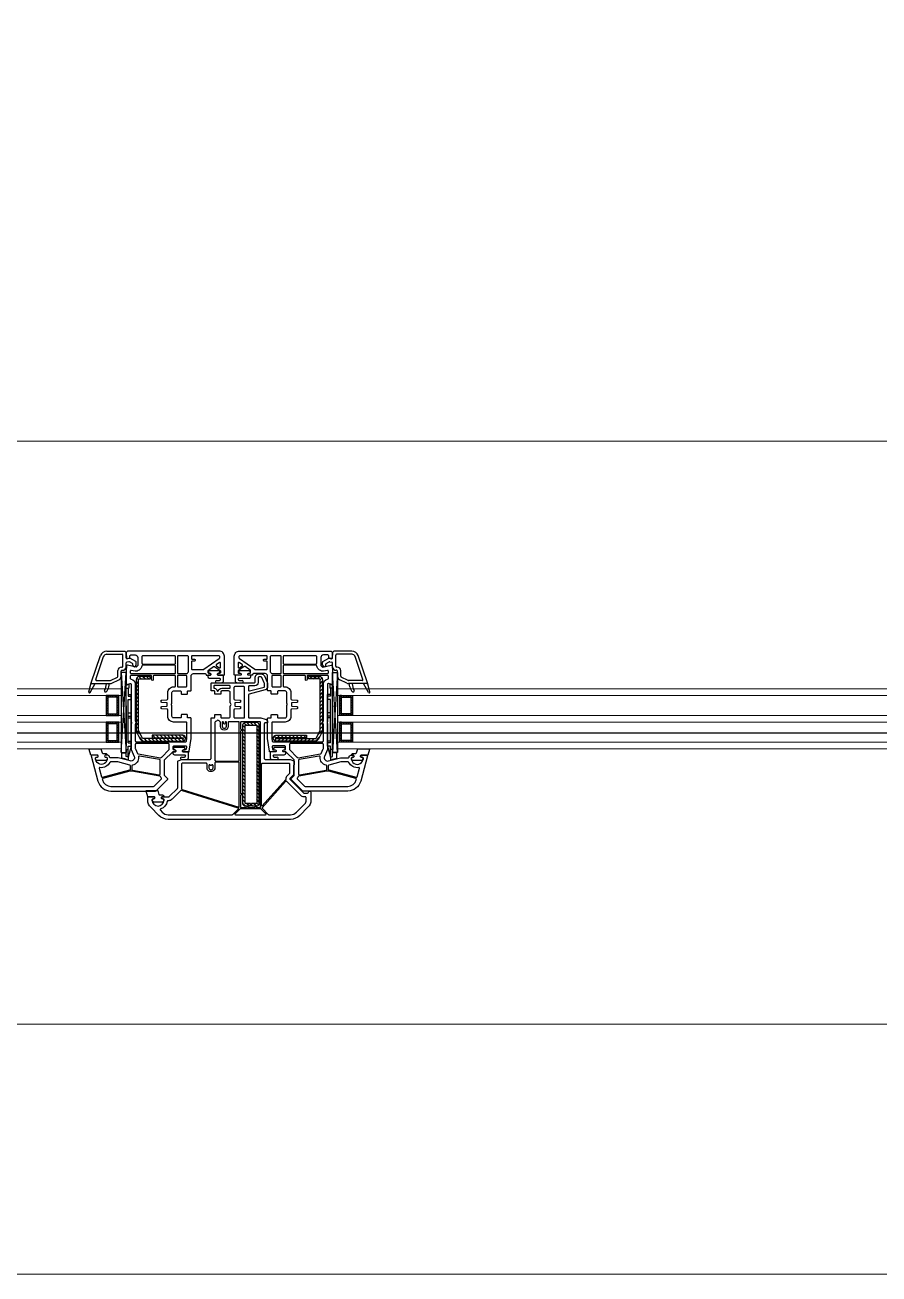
# Model space of a CAD drawing. Header units: inches. Extents: x -21163 to 11874, y -14995 to 6550.
# Drawn here: x 4644 to 5157, y -5339 to -4589 of the extents above; entities that cross this region are included whole.
import ezdxf

# ---------------------------------------------------------------- set-up
doc = ezdxf.new("R2010")
doc.units = ezdxf.units.IN
doc.header["$MEASUREMENT"] = 0
doc.linetypes.add('CONTI', pattern=[0])
doc.linetypes.add('GOST2.303 5', pattern=[24, 20, -1.5, 1, -1.5])
doc.layers.get('0').update_dxf_attribs({"color": 8})
for name, color, linetype in [('axis_dim', 8, 'CONTI'), ('GASKET', 8, 'Continuous'), ('PVC', 8, 'Continuous'), ('STEEL', 8, 'Continuous')]:
    doc.layers.add(name, color=color, linetype=linetype)
doc.layers.add('doors_windows', color=8, linetype='Continuous', lineweight=5)
doc.layers.add('stair1', color=8, linetype='Continuous', lineweight=15)

# ---------------------------------------------------------------- blocks, each defined once
blk = doc.blocks.new('*U21')
at = {"color": 1, "linetype": 'Continuous'}
for p, q in [((846, -44.14), (843.44, -44.82)), ((843.44, -44.82), (843.44, -47.87)), ((847.2, -43.52), (846, -43.85)), ((846, -43.85), (846, -44.14)), ((847.2, -45.39), (847.2, -43.52)), ((968.8, -45.39), (968.8, -43.52)), ((968.8, -43.52), (970, -43.85)), ((970, -43.85), (970, -44.14)), ((970, -44.14), (972.56, -44.82)), ((972.56, -44.82), (972.56, -47.87)), ((843.44, -47.87), (846, -47.87)), ((847.2, -45.37), (846, -45.65)), ((846, -45.65), (846, -88.61)), ((846, -49.97), (847.2, -49.97)), ((846, -76.2), (846, -52)), ((849, -51.97), (847.2, -45.37)), ((847.2, -45.37), (847.2, -51.97)), ((847.2, -45.65), (847.2, -51.97)), ((847.2, -51.97), (849, -51.97)), ((849, -51.97), (849, -82.97)), ((967, -51.97), (968.8, -45.37)), ((968.8, -51.97), (967, -51.97)), ((967, -51.97), (967, -82.97)), ((968.8, -45.37), (970, -45.65)), ((968.8, -45.37), (968.8, -51.97)), ((968.8, -45.65), (968.8, -51.97)), ((970, -49.97), (968.8, -49.97)), ((970, -45.65), (970, -88.61)), ((972.56, -47.87), (970, -47.87)), ((970, -76.2), (970, -52)), ((847.2, -53.97), (847.2, -79.97)), ((847.2, -53.97), (849, -53.97)), ((847.2, -53.97), (847.2, -54.57)), ((847.2, -54.97), (849, -54.97)), ((968.8, -53.97), (967, -53.97)), ((968.8, -54.97), (967, -54.97)), ((968.8, -53.97), (968.8, -54.57)), ((968.8, -53.97), (968.8, -79.97)), ((847.2, -68.97), (849, -68.97)), ((847.2, -69.97), (849, -69.97)), ((847.2, -71.97), (849, -71.97)), ((968.8, -68.97), (967, -68.97)), ((968.8, -69.97), (967, -69.97)), ((968.8, -71.97), (967, -71.97)), ((847.2, -79.97), (849, -79.97)), ((847.2, -86.67), (847.2, -81.97)), ((847.2, -81.97), (849, -81.97)), ((968.8, -79.97), (967, -79.97)), ((968.8, -81.97), (967, -81.97)), ((968.8, -86.67), (968.8, -81.97)), ((846, -86.67), (847.7, -86.67)), ((846, -88.61), (847.7, -89.07)), ((847.2, -82.97), (849, -82.97)), ((847.7, -89.07), (847.7, -86.67)), ((968.8, -82.97), (967, -82.97)), ((970, -86.67), (968.3, -86.67)), ((968.3, -89.07), (968.3, -86.67)), ((970, -88.61), (968.3, -89.07))]:
    blk.add_line(p, q, dxfattribs=at)
at = {"color": 1, "linetype": 'Continuous', "lineweight": -3}
for p, q in [((843.02, -48.17), (846.01, -96.18)), ((843.02, -96.18), (846.01, -48.17)), ((972.98, -48.17), (969.99, -96.18)), ((972.98, -96.18), (969.99, -48.17))]:
    blk.add_line(p, q, dxfattribs=at)
at = {"color": 5}
for p, q in [((835.04, -55.28), (834.04, -55.28)), ((835.04, -56.28), (834.04, -56.28)), ((835.04, -57.28), (834.04, -57.28)), ((835.04, -58.28), (834.04, -58.28)), ((835.04, -59.28), (834.04, -59.28)), ((835.04, -55.28), (835.04, -54.28)), ((835.54, -55.28), (835.54, -54.28)), ((836.54, -55.28), (836.54, -54.28)), ((837.54, -55.28), (837.54, -54.28)), ((838.54, -55.28), (838.54, -54.28)), ((839.54, -55.28), (839.54, -54.28)), ((840.54, -55.28), (840.54, -54.28)), ((840.54, -55.28), (841.54, -55.28)), ((840.54, -56.28), (841.54, -56.28)), ((840.54, -57.28), (841.54, -57.28)), ((840.54, -58.28), (841.54, -58.28)), ((840.54, -59.28), (841.54, -59.28)), ((975.48, -55.28), (974.48, -55.28)), ((975.48, -56.28), (974.48, -56.28)), ((975.48, -57.28), (974.48, -57.28)), ((975.48, -58.28), (974.48, -58.28)), ((975.48, -59.28), (974.48, -59.28)), ((975.48, -55.28), (975.48, -54.28)), ((976.48, -55.28), (976.48, -54.28)), ((977.48, -55.28), (977.48, -54.28)), ((978.48, -55.28), (978.48, -54.28)), ((979.48, -55.28), (979.48, -54.28)), ((980.48, -55.28), (980.48, -54.28)), ((980.98, -55.28), (980.98, -54.28)), ((980.98, -55.28), (981.98, -55.28)), ((980.98, -56.28), (981.98, -56.28)), ((980.98, -57.28), (981.98, -57.28)), ((980.98, -58.28), (981.98, -58.28)), ((980.98, -59.28), (981.98, -59.28)), ((835.04, -60.28), (834.04, -60.28)), ((835.04, -61.28), (834.04, -61.28)), ((835.04, -62.28), (834.04, -62.28)), ((835.04, -63.28), (834.04, -63.28)), ((835.04, -64.28), (834.04, -64.28)), ((835.04, -65.28), (834.04, -65.28)), ((835.04, -65.28), (834.04, -65.28)), ((835.04, -66.28), (834.04, -66.28)), ((835.04, -65.28), (835.04, -66.28)), ((835.54, -66.28), (835.54, -65.28)), ((836.54, -66.28), (836.54, -65.28)), ((837.54, -66.28), (837.54, -65.28)), ((838.54, -66.28), (838.54, -65.28)), ((839.54, -66.28), (839.54, -65.28)), ((840.54, -60.28), (841.54, -60.28)), ((840.54, -61.28), (841.54, -61.28)), ((840.54, -62.28), (841.54, -62.28)), ((840.54, -63.28), (841.54, -63.28)), ((840.54, -64.28), (841.54, -64.28)), ((840.54, -65.28), (841.54, -65.28)), ((840.54, -65.28), (841.54, -65.28)), ((840.54, -65.28), (840.54, -66.28)), ((840.54, -66.28), (841.54, -66.28)), ((975.48, -60.28), (974.48, -60.28)), ((975.48, -61.28), (974.48, -61.28)), ((975.48, -62.28), (974.48, -62.28)), ((975.48, -63.28), (974.48, -63.28)), ((975.48, -64.28), (974.48, -64.28)), ((975.48, -65.28), (974.48, -65.28)), ((975.48, -65.28), (974.48, -65.28)), ((975.48, -66.28), (974.48, -66.28)), ((975.48, -65.28), (975.48, -66.28)), ((976.48, -66.28), (976.48, -65.28)), ((977.48, -66.28), (977.48, -65.28)), ((978.48, -66.28), (978.48, -65.28)), ((979.48, -66.28), (979.48, -65.28)), ((980.48, -66.28), (980.48, -65.28)), ((980.98, -60.28), (981.98, -60.28)), ((980.98, -61.28), (981.98, -61.28)), ((980.98, -62.28), (981.98, -62.28)), ((980.98, -63.28), (981.98, -63.28)), ((980.98, -64.28), (981.98, -64.28)), ((980.98, -65.28), (981.98, -65.28)), ((980.98, -65.28), (981.98, -65.28)), ((980.98, -65.28), (980.98, -66.28)), ((980.98, -66.28), (981.98, -66.28)), ((835.04, -71.28), (834.04, -71.28)), ((835.04, -72.28), (834.04, -72.28)), ((835.04, -73.28), (834.04, -73.28)), ((835.04, -74.28), (834.04, -74.28)), ((835.04, -71.28), (835.04, -70.28)), ((835.54, -71.28), (835.54, -70.28)), ((836.54, -71.28), (836.54, -70.28)), ((837.54, -71.28), (837.54, -70.28)), ((838.54, -71.28), (838.54, -70.28)), ((839.54, -71.28), (839.54, -70.28)), ((840.54, -71.28), (840.54, -70.28)), ((840.54, -71.28), (841.54, -71.28)), ((840.54, -72.28), (841.54, -72.28)), ((840.54, -73.28), (841.54, -73.28)), ((840.54, -74.28), (841.54, -74.28)), ((975.48, -71.28), (974.48, -71.28)), ((975.48, -72.28), (974.48, -72.28)), ((975.48, -73.28), (974.48, -73.28)), ((975.48, -74.28), (974.48, -74.28)), ((975.48, -71.28), (975.48, -70.28)), ((976.48, -71.28), (976.48, -70.28)), ((977.48, -71.28), (977.48, -70.28)), ((978.48, -71.28), (978.48, -70.28)), ((979.48, -71.28), (979.48, -70.28)), ((980.48, -71.28), (980.48, -70.28)), ((980.98, -71.28), (980.98, -70.28)), ((980.98, -71.28), (981.98, -71.28)), ((980.98, -72.28), (981.98, -72.28)), ((980.98, -73.28), (981.98, -73.28)), ((980.98, -74.28), (981.98, -74.28)), ((835.04, -75.28), (834.04, -75.28)), ((835.04, -76.28), (834.04, -76.28)), ((835.04, -77.28), (834.04, -77.28)), ((835.04, -78.28), (834.04, -78.28)), ((835.04, -79.28), (834.04, -79.28)), ((835.04, -80.28), (834.04, -80.28)), ((835.04, -81.28), (834.04, -81.28)), ((835.04, -81.28), (834.04, -81.28)), ((835.04, -82.28), (834.04, -82.28)), ((835.04, -81.28), (835.04, -82.28)), ((835.54, -82.28), (835.54, -81.28)), ((836.54, -82.28), (836.54, -81.28)), ((837.54, -82.28), (837.54, -81.28)), ((838.54, -82.28), (838.54, -81.28)), ((839.54, -82.28), (839.54, -81.28)), ((840.54, -75.28), (841.54, -75.28)), ((840.54, -76.28), (841.54, -76.28)), ((840.54, -77.28), (841.54, -77.28)), ((840.54, -78.28), (841.54, -78.28)), ((840.54, -79.28), (841.54, -79.28)), ((840.54, -80.28), (841.54, -80.28)), ((840.54, -81.28), (841.54, -81.28)), ((840.54, -81.28), (841.54, -81.28)), ((840.54, -81.28), (840.54, -82.28)), ((840.54, -82.28), (841.54, -82.28)), ((975.48, -75.28), (974.48, -75.28)), ((975.48, -76.28), (974.48, -76.28)), ((975.48, -77.28), (974.48, -77.28)), ((975.48, -78.28), (974.48, -78.28)), ((975.48, -79.28), (974.48, -79.28)), ((975.48, -80.28), (974.48, -80.28)), ((975.48, -81.28), (974.48, -81.28)), ((975.48, -81.28), (974.48, -81.28)), ((975.48, -82.28), (974.48, -82.28)), ((975.48, -81.28), (975.48, -82.28)), ((976.48, -82.28), (976.48, -81.28)), ((977.48, -82.28), (977.48, -81.28)), ((978.48, -82.28), (978.48, -81.28)), ((979.48, -82.28), (979.48, -81.28)), ((980.48, -82.28), (980.48, -81.28)), ((980.98, -75.28), (981.98, -75.28)), ((980.98, -76.28), (981.98, -76.28)), ((980.98, -77.28), (981.98, -77.28)), ((980.98, -78.28), (981.98, -78.28)), ((980.98, -79.28), (981.98, -79.28)), ((980.98, -80.28), (981.98, -80.28)), ((980.98, -81.28), (981.98, -81.28)), ((980.98, -81.28), (981.98, -81.28)), ((980.98, -81.28), (980.98, -82.28)), ((980.98, -82.28), (981.98, -82.28))]:
    blk.add_line(p, q, dxfattribs=at)
at = {"color": 1, "linetype": 'Continuous', "lineweight": -3}
for points in [[(843.02, -50.18), (843.02, -48.17), (846.01, -48.17), (846.01, -96.18), (843.02, -96.18)], [(972.98, -50.18), (972.98, -48.17), (969.99, -48.17), (969.99, -96.18), (972.98, -96.18)]]:
    blk.add_lwpolyline(points, close=True, dxfattribs=at)
at = {"color": 5}
for points in [[(841.54, -66.28), (834.04, -66.28), (834.04, -54.28), (841.54, -54.28)], [(840.54, -65.28), (835.04, -65.28), (835.04, -55.28), (840.54, -55.28)], [(974.48, -66.28), (981.98, -66.28), (981.98, -54.28), (974.48, -54.28)], [(975.48, -65.28), (980.98, -65.28), (980.98, -55.28), (975.48, -55.28)], [(841.54, -82.28), (834.04, -82.28), (834.04, -70.28), (841.54, -70.28)], [(840.54, -81.28), (835.04, -81.28), (835.04, -71.28), (840.54, -71.28)], [(974.48, -82.28), (981.98, -82.28), (981.98, -70.28), (974.48, -70.28)], [(975.48, -81.28), (980.98, -81.28), (980.98, -71.28), (975.48, -71.28)]]:
    blk.add_lwpolyline(points, close=True, dxfattribs=at)
at = {"layer": 'doors_windows', "color": 5}
for points in [[(100, -50.28), (843.02, -50.28), (843.02, -54.28), (100, -54.28)], [(973, -50.28), (1700.14, -50.28), (1700.14, -54.28), (973, -54.28)], [(100, -66.28), (843.02, -66.28), (843.02, -70.28), (100, -70.28)], [(973, -66.28), (1700.14, -66.28), (1700.14, -70.28), (973, -70.28)], [(100, -82.28), (843.02, -82.28), (843.02, -86.28), (100, -86.28)], [(973, -82.28), (1700.14, -82.28), (1700.14, -86.28), (973, -86.28)]]:
    blk.add_lwpolyline(points, close=True, dxfattribs=at)
at = {"layer": 'GASKET'}
for p, q in [((823.57, -84.5), (825.01, -89.88)), ((824.3, -84.2), (827.3, -89.5)), ((835.55, -87.48), (835.91, -89.5)), ((980.45, -87.48), (980.09, -89.5)), ((991.69, -84.2), (988.7, -89.5)), ((992.43, -84.5), (990.99, -89.88))]:
    blk.add_line(p, q, dxfattribs=at)
at = {"layer": 'GASKET', "color": 5, "linetype": 'Continuous'}
for points in [[(948.14, -22.66, -0.414214), (947.44, -21.96), (947.44, -21.86, -0.414214), (947.74, -21.56), (948.59, -21.56), (948.76, -21.26, 0.57735), (948.24, -20.36), (947.79, -20.36, -0.414214), (947.29, -19.86), (947.29, -19.56, -0.020024), (947.3, -19.28, -0.390947), (948.3, -18.36), (953.28, -18.36, -0.390947), (954.28, -19.28), (954.29, -19.56), (954.29, -19.86, -0.414214), (953.79, -20.36), (953.34, -20.36, 0.57735), (952.82, -21.26), (953, -21.56), (957.04, -21.56), (958.06, -24.95, -0.502334), (957.77, -25.33), (951.01, -25.33), (950.28, -22.9, 0.349418), (949.98, -22.66)], [(831.91, -47.61, 0.349418), (831.62, -47.85), (830.89, -50.28), (824.13, -50.28, -0.502334), (823.84, -49.9), (824.86, -46.51), (828.9, -46.51), (829.08, -46.21, 0.57735), (828.56, -45.31), (828.11, -45.31, -0.414214), (827.61, -44.81), (827.61, -44.51), (827.62, -44.23, -0.390947), (828.62, -43.31), (833.6, -43.31, -0.390947), (834.6, -44.23, -0.020024), (834.61, -44.51), (834.61, -44.81, -0.414214), (834.11, -45.31), (833.66, -45.31, 0.57735), (833.14, -46.21), (833.31, -46.51), (834.16, -46.51, -0.414214), (834.46, -46.81), (834.46, -46.91, -0.414214), (833.76, -47.61)], [(880.43, -49.68, -0.57735), (879.91, -48.78), (880.08, -48.48), (883.22, -48.48, 0.414214), (883.52, -48.18), (883.52, -45.19, 0.414214), (882.32, -43.99), (879.23, -43.99, 1.241435), (879.68, -45.16, -0.169782), (879.87, -45.11), (880.84, -45.19, -0.363714), (881.56, -45.92), (881.59, -46.24, -0.433601), (881.2, -46.68), (874.99, -46.81, 0.407864), (874.01, -47.81), (874.01, -48.28, 0.414214), (874.21, -48.48), (875.67, -48.48), (875.85, -48.78, -0.57735), (875.33, -49.68), (874.88, -49.68, 0.414214), (874.38, -50.18, 0.054959), (874.46, -50.94, 0.351258), (874.66, -51.1), (881.1, -51.1, 0.351258), (881.29, -50.94, 0.054959), (881.38, -50.18, 0.414214), (880.88, -49.68)], [(935.12, -49.68, 0.414214), (934.62, -50.18, 0.054959), (934.71, -50.94, 0.351258), (934.9, -51.1), (941.34, -51.1, 0.351258), (941.54, -50.94, 0.054959), (941.62, -50.18, 0.414214), (941.12, -49.68), (940.67, -49.68, -0.57735), (940.15, -48.78), (940.33, -48.48), (941.79, -48.48, 0.414214), (941.99, -48.28), (941.99, -47.81, 0.407864), (941.01, -46.81), (934.8, -46.68, -0.433601), (934.41, -46.24), (934.44, -45.92, -0.363714), (935.16, -45.19), (936.13, -45.11, -0.169782), (936.32, -45.16, 1.241435), (936.77, -43.99), (933.68, -43.99, 0.414214), (932.48, -45.19), (932.48, -48.18, 0.414214), (932.78, -48.48), (935.92, -48.48), (936.09, -48.78, -0.57735), (935.57, -49.68)], [(982.24, -47.61, -0.414214), (981.54, -46.91), (981.54, -46.81, -0.414214), (981.84, -46.51), (982.69, -46.51), (982.86, -46.21, 0.57735), (982.34, -45.31), (981.89, -45.31, -0.414214), (981.39, -44.81), (981.39, -44.51, -0.020024), (981.4, -44.23, -0.390947), (982.4, -43.31), (987.38, -43.31, -0.390947), (988.38, -44.23), (988.39, -44.51), (988.39, -44.81, -0.414214), (987.89, -45.31), (987.44, -45.31, 0.57735), (986.92, -46.21), (987.1, -46.51), (991.14, -46.51), (992.16, -49.9, -0.502334), (991.87, -50.28), (985.11, -50.28), (984.38, -47.85, 0.349418), (984.08, -47.61)], [(901.41, -95.68, -0.57735), (900.9, -94.78), (901.07, -94.48), (904.2, -94.48, 0.414214), (904.5, -94.18), (904.5, -91.19, 0.414214), (903.3, -89.99), (900.21, -89.99, 1.241435), (900.67, -91.16, -0.169782), (900.86, -91.11), (901.82, -91.19, -0.363714), (902.55, -91.92), (902.58, -92.24, -0.433601), (902.19, -92.68), (895.98, -92.81, 0.407864), (895, -93.81), (895, -94.28, 0.414214), (895.2, -94.48), (896.66, -94.48), (896.83, -94.78, -0.57735), (896.31, -95.68), (895.86, -95.68, 0.414214), (895.36, -96.18, 0.054959), (895.45, -96.94, 0.351258), (895.64, -97.1), (902.09, -97.1, 0.351258), (902.28, -96.94, 0.054959), (902.36, -96.18, 0.414214), (901.86, -95.68)], [(914.13, -95.68, 0.414214), (913.63, -96.18, 0.054959), (913.72, -96.94, 0.351258), (913.91, -97.1), (920.36, -97.1, 0.351258), (920.55, -96.94, 0.054959), (920.63, -96.18, 0.414214), (920.13, -95.68), (919.68, -95.68, -0.57735), (919.16, -94.78), (919.34, -94.48), (920.8, -94.48, 0.414214), (921, -94.28), (921, -93.81, 0.407864), (920.02, -92.81), (913.81, -92.68, -0.433601), (913.42, -92.24), (913.45, -91.92, -0.363714), (914.18, -91.19), (915.14, -91.11, -0.169782), (915.33, -91.16, 1.241435), (915.79, -89.99), (912.7, -89.99, 0.414214), (911.5, -91.19), (911.5, -94.18, 0.414214), (911.8, -94.48), (914.93, -94.48), (915.1, -94.78, -0.57735), (914.58, -95.68)]]:
    blk.add_lwpolyline(points, format="xyb", close=True, dxfattribs=at)
at = {"layer": 'GASKET'}
for centre, radius, start, end in [((823.96, -84.4), 0.4, 29.48668, 195), ((833.6, -85.1), 0.6, 47.51402, 209.41996), ((826.11, -89.32), 8, 0, 29.41996), ((830.63, -88.34), 5, 10, 47.51402), ((985.37, -88.34), 5, 132.48598, 170), ((989.89, -89.32), 8, 150.58004, 180), ((982.4, -85.1), 0.6, 330.58004, 132.48598), ((992.04, -84.4), 0.4, 345, 150.51332)]:
    blk.add_arc(centre, radius, start, end, dxfattribs=at)
at = {"layer": 'PVC'}
for p, q in [((825, -89.8), (825, -89.8)), ((825.02, -89.9), (830.58, -106.29)), ((825.3, -89.5), (836.45, -89.5)), ((834.11, -89.32), (834.11, -89.5)), ((837.5, -89.74), (841.65, -91.76)), ((978.5, -89.74), (974.35, -91.76)), ((990.7, -89.5), (979.55, -89.5)), ((981.89, -89.32), (981.89, -89.5)), ((990.98, -89.9), (985.42, -106.29)), ((991, -89.8), (991, -89.8)), ((827.76, -92.06), (832.38, -105.68)), ((828.23, -91.4), (836.45, -91.4)), ((836.67, -91.45), (840.82, -93.47)), ((841.1, -93.92), (841.1, -97.3)), ((843, -93.92), (843, -97)), ((973, -93.92), (973, -97)), ((974.9, -93.92), (974.9, -97.3)), ((979.33, -91.45), (975.18, -93.47)), ((987.77, -91.4), (979.55, -91.4)), ((988.24, -92.06), (983.62, -105.68)), ((843.2, -99.4), (843.6, -99.4)), ((843.5, -97.5), (843.9, -97.5)), ((844.1, -99.9), (844.1, -106.6)), ((846, -99.6), (846, -101.91)), ((846, -104.96), (846, -108.25)), ((847.65, -102.62), (846.41, -102.4)), ((848.2, -104.75), (846.59, -104.47)), ((849.75, -101.55), (847.99, -102.56)), ((851.75, -102.7), (848.2, -104.75)), ((850, -100.65), (850, -101.11)), ((852, -100.65), (852, -102.27)), ((964, -100.65), (964, -102.27)), ((964.25, -102.7), (967.8, -104.75)), ((966, -100.65), (966, -101.11)), ((966.25, -101.55), (968.01, -102.56)), ((967.8, -104.75), (969.41, -104.47)), ((968.35, -102.62), (969.59, -102.4)), ((970, -99.6), (970, -101.91)), ((970, -104.96), (970, -108.25)), ((971.9, -99.9), (971.9, -106.6)), ((972.5, -97.5), (972.1, -97.5)), ((972.8, -99.4), (972.4, -99.4)), ((834.28, -107.1), (843.6, -107.1)), ((834.37, -109), (845.25, -109)), ((845.25, -109), (846, -108.25)), ((970.75, -109), (970, -108.25)), ((981.63, -109), (970.75, -109)), ((981.72, -107.1), (972.4, -107.1))]:
    blk.add_line(p, q, dxfattribs=at)
at = {"layer": 'PVC', "linetype": 'Continuous', "lineweight": -3}
for points in [[(919, -44.5), (919, -68.6, -0.414214), (918.7, -68.9), (917.1, -68.9, 0.414214), (916.8, -69.2), (916.8, -70.6, -0.414214), (916.5, -70.9), (913.4, -70.9, -0.414214), (913.1, -70.6), (913.1, -69.4, 0.414214), (912.6, -68.9), (908.5, -68.9, 0.414214), (907.5, -69.9), (907.5, -75.88, -0.213422), (907.33, -76.25, 0.447214), (907.33, -77.75, -0.213422), (907.5, -78.12), (907.5, -84.1, 0.414214), (908.5, -85.1), (912.6, -85.1, 0.414214), (913.1, -84.6), (913.1, -83.4, -0.414214), (913.4, -83.1), (916.5, -83.1, -0.414214), (916.8, -83.4), (916.8, -84.8, 0.414214), (917.1, -85.1), (918.7, -85.1, -0.414214), (919, -85.4), (919, -89.5, -0.414214), (918.5, -90), (893, -90, 0.414214), (892.5, -90.5), (892.5, -93.3, -0.414214), (890.5, -95.3), (888.77, -95.3, -0.290275), (886.96, -94.15), (885.19, -90.41, -0.110636), (885, -89.55), (885, -87.72, -0.339454), (886.48, -85.78), (896.13, -83.2, 0.339454), (896.5, -82.72), (896.5, -69.4, 0.414214), (896, -68.9), (889.04, -68.9), (886.48, -68.22, -0.339454), (885, -66.28), (885, -66.2, -0.414214), (885.3, -65.9), (886.5, -65.9, 0.414214), (887, -65.4), (887, -44.5, 0.414214), (886.5, -44), (871.6, -44, -0.095415), (871.41, -43.96), (869.31, -43.13, -0.306678), (869, -42.66), (869, -41, -0.414214), (869.5, -40.5), (869.5, -34.83, -0.198912), (869.65, -34.48), (871.63, -32.49, 0.414214), (871.63, -32.07), (863.51, -23.95, 0.198912), (863.16, -23.8), (861, -23.8, 0.402551), (860.5, -24.28, -0.980206), (859, -24.25), (859, -19.49, -0.198912), (860.76, -15.24), (865.66, -10.34, -0.198912), (871.31, -8), (944.69, -8, -0.198912), (950.34, -10.34), (955.24, -15.24, -0.198912), (957, -19.49), (957, -21.2, -0.416494), (956.7, -21.5), (953.05, -21.5), (952.88, -21.2, -0.57735), (953.4, -20.3), (953.85, -20.3, 0.414214), (954.35, -19.8), (954.35, -19.5, 1), (947.35, -19.5), (947.35, -19.8, 0.414214), (947.85, -20.3), (948.3, -20.3, -0.57735), (948.82, -21.2), (948.65, -21.5), (944.41, -21.5, 0.198912), (944.05, -21.65), (939.15, -26.55, 0.198912), (939, -26.91), (939, -42.66, -0.306678), (938.69, -43.13), (936.59, -43.96, -0.095415), (936.4, -44), (919.5, -44, 0.414214)], [(888.34, -14.91, 0.397391), (888.33, -14.63), (884.65, -10.95, 0.198912), (884.3, -10.8), (871.31, -10.8, 0.198912), (867.64, -12.32), (862.74, -17.22, 0.198912), (861.8, -19.49), (861.8, -21, 0.414214), (862.3, -21.5), (863.16, -21.5, -0.198912), (865.14, -22.32), (873.26, -30.44, -0.032912), (873.48, -30.7, 0.470834), (874.25, -30.73)], [(904.59, -11.31, 0.668179), (904.38, -10.8), (886.22, -10.8, 0.668179), (886.01, -11.31), (889.04, -14.34, 0.198912), (889.18, -14.4), (901.42, -14.4, 0.198912), (901.56, -14.34)], [(949.24, -14.24, 0.565751), (949.45, -13.41), (948.36, -12.32, 0.198912), (944.69, -10.8), (906.3, -10.8, 0.198912), (905.95, -10.95), (902.54, -14.36, 0.563357), (902.62, -14.69), (936.69, -25.38, 0.279298), (937.19, -25.25), (942.42, -20.02, -0.199351), (944.41, -19.2), (944.9, -19.2, 0.375565), (945.4, -18.77, -0.293055)], [(874.14, -31.9), (888.25, -16.06, -0.689277), (888.6, -16.19), (888.6, -41.2, -0.414214), (888.1, -41.7), (872.3, -41.7, -0.414214), (871.8, -41.2), (871.8, -35.78, -0.198912), (871.95, -35.43), (873.26, -34.12, 0.202838), (874.02, -32.24, -0.187842)], [(901.3, -23.95, 0.414214), (900.8, -23.45), (900.65, -23.45, -1), (900.65, -22.75), (900.8, -22.75, 0.414214), (901.3, -22.25), (901.3, -15.3, 0.414214), (901.1, -15.1), (897.8, -15.1, -1), (896.8, -15.1), (892.8, -15.1, -1), (891.8, -15.1), (889.5, -15.1, 0.414214), (889.3, -15.3), (889.3, -66.1, 0.414214), (889.8, -66.6), (900.8, -66.6, 0.414214), (901.3, -66.1), (901.3, -62.45, 0.414214), (900.8, -61.95), (900.65, -61.95, -1), (900.65, -61.25), (900.8, -61.25, 0.414214), (901.3, -60.75)], [(902, -15.5), (902, -41.8, 0.414214), (902.5, -42.3), (916.2, -42.3, 0.414214), (916.7, -41.8), (916.7, -39, -1.000403), (921.4, -39), (921.4, -41.2, 0.414214), (921.9, -41.7), (936.2, -41.7, 0.414214), (936.7, -41.2), (936.7, -26.48, 0.327721), (936.35, -26), (902.26, -15.31, 0.506341)], [(846.75, -109), (846, -108.25), (846, -107.75), (846.18, -104.97, -0.446275), (846.77, -104.51), (847.89, -104.7, -0.36397), (848.3, -105.2), (848.3, -106.2, 0.414214), (848.8, -106.7), (851.5, -106.7, 0.414214), (853, -105.2), (853, -100.43), (852, -99.43), (846.78, -100.49, -0.454146), (846.18, -100.03), (846.01, -97.41, -0.016582), (846, -97.21), (846, -89.3, -0.493145), (846.38, -89.01), (848.37, -89.54, 0.493145), (849, -89.06), (849, -66.71, -0.201513), (849.15, -66.36, 0.420084), (849.15, -65.64, -0.201513), (849, -65.29), (849, -50), (850.83, -45.8, 0.628383), (848.48, -43.07), (841.27, -45), (836.5, -45, 0.414214), (836, -45.5, -0.414214), (835, -46.5), (833.35, -46.5), (833.18, -46.2, -0.57735), (833.7, -45.3), (834.13, -45.3, 0.38517), (834.63, -44.85, 1.105542), (827.67, -44.85, 0.38517), (828.17, -45.3), (828.6, -45.3, -0.57735), (829.12, -46.2), (828.95, -46.5), (825.3, -46.5, -0.493145), (825.01, -46.12), (829.08, -30.93, -0.339454), (836.81, -25), (863.59, -25, -0.198912), (864.29, -25.29), (870.85, -31.85, -0.414214), (870.85, -32.56), (869.15, -34.27, 0.198912), (869, -34.62), (869, -43.29, 0.198912), (869.15, -43.65), (873.85, -48.35, 0.198912), (874.21, -48.5), (875.65, -48.5), (875.82, -48.8, -0.57735), (875.3, -49.7), (874.8, -49.7, 0.414214), (874.3, -50.2), (874.3, -51.6, 0.414214), (874.8, -52.1), (881.79, -52.1, 0.455633), (882.28, -51.53), (882.09, -50.13, 0.373972), (881.59, -49.7), (880.4, -49.7, -0.57735), (879.88, -48.8), (880.05, -48.5), (883.44, -48.5, -0.373885), (883.94, -48.93), (885, -56.5), (885, -68.6, -0.414214), (884.7, -68.9), (883.1, -68.9, 0.414214), (882.8, -69.2), (882.8, -70.6, -0.414214), (882.5, -70.9), (879.4, -70.9, -0.414214), (879.1, -70.6), (879.1, -69.4, 0.414214), (878.6, -68.9), (874.5, -68.9, 0.414214), (873.5, -69.9), (873.5, -76.29, -0.201513), (873.35, -76.64, 0.420084), (873.35, -77.36, -0.201513), (873.5, -77.71), (873.5, -84.1, 0.414214), (874.5, -85.1), (878.6, -85.1, 0.414214), (879.1, -84.6), (879.1, -83.4, -0.414214), (879.4, -83.1), (882.5, -83.1, -0.414214), (882.8, -83.4), (882.8, -84.8, 0.414214), (883.1, -85.1), (884.7, -85.1, -0.414214), (885, -85.4), (885, -94, 0.414214), (886.5, -95.5), (893.5, -95.5, 0.414214), (894, -95, -0.414214), (894.5, -94.5), (896.65, -94.5), (896.82, -94.8, -0.57735), (896.3, -95.7), (895.8, -95.7, 0.414214), (895.3, -96.2), (895.3, -97.17, 0.244698), (895.51, -97.58), (898.56, -99.72, 0.315299), (899.14, -99.72), (902.49, -97.37, 0.244698), (902.7, -96.96), (902.7, -96.2, 0.414214), (902.2, -95.7), (901.4, -95.7, -0.57735), (900.88, -94.8), (901.05, -94.5), (904.7, -94.5, -0.414214), (905, -94.8), (905, -106, -0.414214), (902, -109)], [(866.27, -34, 0.274835), (866.66, -33.67, -0.088112), (867.16, -32.75, 0.382222), (867.12, -32.08), (863.13, -28.09, 0.198912), (862.43, -27.8), (836.81, -27.8, 0.339454), (831.79, -31.65), (831.71, -31.95, 0.414214), (832.06, -32.57), (848.22, -36.9, 0.109518), (849.52, -36.95)], [(969.25, -109), (970, -108.25), (970, -107.75), (969.81, -104.97, 0.446275), (969.23, -104.51), (968.11, -104.7, 0.36397), (967.7, -105.2), (967.7, -106.2, -0.414214), (967.2, -106.7), (964.5, -106.7, -0.414214), (963, -105.2), (963, -100.43), (964, -99.43), (969.22, -100.49, 0.454146), (969.82, -100.03), (969.99, -97.41, 0.016582), (970, -97.21), (970, -89.3, 0.493145), (969.62, -89.01), (967.63, -89.54, -0.493145), (967, -89.06), (967, -66.71, 0.201513), (966.85, -66.36, -0.420084), (966.85, -65.64, 0.201513), (967, -65.29), (967, -50), (965.17, -45.8, -0.628383), (967.52, -43.07), (974.73, -45), (979.5, -45, -0.414214), (980, -45.5, 0.414214), (981, -46.5), (982.65, -46.5), (982.82, -46.2, 0.57735), (982.3, -45.3), (981.86, -45.3, -0.38517), (981.37, -44.85, -1.105542), (988.33, -44.85, -0.38517), (987.83, -45.3), (987.4, -45.3, 0.57735), (986.88, -46.2), (987.05, -46.5), (990.7, -46.5, 0.493145), (990.99, -46.12), (986.92, -30.93, 0.339454), (979.19, -25), (952.41, -25, 0.198912), (951.71, -25.29), (945.15, -31.85, 0.414214), (945.15, -32.56), (946.85, -34.27, -0.198912), (947, -34.62), (947, -43.29, -0.198912), (946.85, -43.65), (942.15, -48.35, -0.198912), (941.79, -48.5), (940.35, -48.5), (940.18, -48.8, 0.57735), (940.7, -49.7), (941.2, -49.7, -0.414214), (941.7, -50.2), (941.7, -51.6, -0.414214), (941.2, -52.1), (934.21, -52.1, -0.455633), (933.72, -51.53), (933.91, -50.13, -0.373972), (934.41, -49.7), (935.6, -49.7, 0.57735), (936.12, -48.8), (935.95, -48.5), (932.56, -48.5, 0.373885), (932.06, -48.93), (931, -56.5), (931, -68.6, 0.414214), (931.3, -68.9), (932.9, -68.9, -0.414214), (933.2, -69.2), (933.2, -70.6, 0.414214), (933.5, -70.9), (936.6, -70.9, 0.414214), (936.9, -70.6), (936.9, -69.4, -0.414214), (937.4, -68.9), (941.5, -68.9, -0.414214), (942.5, -69.9), (942.5, -76.29, 0.201513), (942.65, -76.64, -0.420084), (942.65, -77.36, 0.201513), (942.5, -77.71), (942.5, -84.1, -0.414214), (941.5, -85.1), (937.4, -85.1, -0.414214), (936.9, -84.6), (936.9, -83.4, 0.414214), (936.6, -83.1), (933.5, -83.1, 0.414214), (933.2, -83.4), (933.2, -84.8, -0.414214), (932.9, -85.1), (931.3, -85.1, 0.414214), (931, -85.4), (931, -94, -0.414214), (929.5, -95.5), (922.5, -95.5, -0.414214), (922, -95, 0.414214), (921.5, -94.5), (919.35, -94.5), (919.18, -94.8, 0.57735), (919.7, -95.7), (920.2, -95.7, -0.414214), (920.7, -96.2), (920.7, -97.17, -0.244698), (920.49, -97.58), (917.44, -99.72, -0.315299), (916.86, -99.72), (913.51, -97.37, -0.244698), (913.3, -96.96), (913.3, -96.2, -0.414214), (913.8, -95.7), (914.6, -95.7, 0.57735), (915.12, -94.8), (914.95, -94.5), (911.3, -94.5, 0.414214), (911, -94.8), (911, -106, 0.414214), (914, -109)], [(966.48, -36.95, 0.109518), (967.78, -36.9), (983.94, -32.57, 0.414214), (984.29, -31.95), (984.21, -31.65, 0.339454), (979.19, -27.8), (953.57, -27.8, 0.198912), (952.87, -28.09), (948.88, -32.08, 0.382222), (948.84, -32.75, -0.088112), (949.34, -33.67, 0.274835), (949.73, -34)], [(840.88, -42.5, 0.065543), (841.01, -42.48), (848.28, -40.53, 0.339454), (848.65, -40.05), (848.65, -38.12, 0.339454), (848.28, -37.64), (831.88, -33.24, 0.414214), (831.27, -33.6), (829.9, -38.7, 0.546119), (830.24, -39.08, -0.339137), (836.15, -42.21, 0.293253), (836.6, -42.5)], [(866.09, -43.89, 0.36397), (866.5, -43.39), (866.5, -35.27, 0.466308), (865.91, -34.77), (849.76, -37.62, 0.36397), (849.35, -38.12), (849.35, -40.07, 0.365019), (849.76, -40.57, -0.394481), (853.48, -45.46, 0.498043), (854.06, -46.01)], [(961.94, -46.01, 0.498043), (962.52, -45.46, -0.394481), (966.23, -40.57, 0.365019), (966.65, -40.07), (966.65, -38.12, 0.36397), (966.24, -37.62), (950.09, -34.77, 0.466308), (949.5, -35.27), (949.5, -43.39, 0.36397), (949.91, -43.89)], [(979.4, -42.5, 0.293253), (979.85, -42.21, -0.339137), (985.76, -39.08, 0.546119), (986.1, -38.7), (984.73, -33.6, 0.414214), (984.12, -33.24), (967.72, -37.64, 0.339454), (967.35, -38.12), (967.35, -40.05, 0.339454), (967.72, -40.53), (974.99, -42.48, 0.065543), (975.12, -42.5)], [(871.3, -53.5, 0.414214), (871.8, -53), (871.8, -50.04, 0.198912), (871.65, -49.69), (867.38, -45.41, -0.034736), (867.11, -45.1, 0.28183), (866.62, -44.91), (853.16, -47.28, 0.251284), (852.79, -47.58), (851.54, -50.43, 0.103244), (851.5, -50.63), (851.5, -53, 0.414214), (852, -53.5)], [(916.7, -43.5, 0.414214), (916.2, -43), (902.5, -43, 0.414214), (902, -43.5), (902, -66.1, 0.414214), (902.5, -66.6), (908.15, -66.6, 0.414214), (908.65, -66.1), (908.65, -63.9, -1), (913.35, -63.9), (913.35, -66.35, 0.304499), (913.66, -66.81, -0.095018), (914.54, -67.38, 0.41121), (915.25, -67.38, -0.125288), (916.34, -66.71, 0.330344), (916.7, -66.23)], [(917.8, -39), (917.8, -40.4, 0.414214), (918.1, -40.7), (918.36, -40.7, 0.298219), (918.64, -40.52, -0.654659), (919.46, -40.52, 0.298219), (919.74, -40.7), (920, -40.7, 0.414214), (920.3, -40.4), (920.3, -39, 1)], [(964, -53.5, 0.414214), (964.5, -53), (964.5, -50.63, 0.103244), (964.46, -50.43), (963.21, -47.58, 0.251284), (962.84, -47.28), (949.38, -44.91, 0.28183), (948.89, -45.1, -0.034736), (948.62, -45.41), (944.35, -49.69, 0.198912), (944.2, -50.04), (944.2, -53, 0.414214), (944.7, -53.5)], [(875.2, -94.4, 0.414214), (875.7, -93.9), (875.7, -88.1, 0.414214), (875.2, -87.6), (874.5, -87.6, -0.414214), (871, -84.1), (871, -80.28, 0.39896), (870.53, -79.78), (867.47, -79.62, -0.39896), (867, -79.13), (867, -78.69, -0.39896), (867.47, -78.2), (870.27, -78.05, 0.442836), (870.74, -77.48, -0.074681), (870.74, -76.52, 0.442836), (870.27, -75.95), (867.47, -75.8, -0.39896), (867, -75.31), (867, -74.87, -0.39896), (867.47, -74.38), (870.53, -74.22, 0.39896), (871, -73.72), (871, -69.9, -0.414214), (874.5, -66.4), (882, -66.4, 0.414214), (882.5, -65.9), (882.5, -56.71, 0.034844), (882.5, -56.64), (882.27, -55.03, 0.373972), (881.77, -54.6), (852, -54.6, 0.414214), (851.5, -55.1), (851.5, -64.69, -0.229416), (851.5, -67.31), (851.5, -89.32, -0.387795), (848.95, -92.11, 0.387795), (848.5, -92.61), (848.5, -93.9, 0.414214), (849, -94.4), (860.8, -94.4, 0.414214), (861.3, -93.9), (861.3, -91.9, -1), (862.3, -91.9), (862.3, -93.9, 0.414214), (862.8, -94.4)], [(953.2, -94.4, 0.414214), (953.7, -93.9), (953.7, -91.9, -1), (954.7, -91.9), (954.7, -93.9, 0.414214), (955.2, -94.4), (967, -94.4, 0.414214), (967.5, -93.9), (967.5, -92.61, 0.387795), (967.04, -92.11, -0.387795), (964.5, -89.32), (964.5, -67.31, -0.229416), (964.5, -64.69), (964.5, -55.1, 0.414214), (964, -54.6), (934.23, -54.6, 0.373972), (933.73, -55.03), (933.5, -56.64, 0.034844), (933.5, -56.71), (933.5, -65.9, 0.414214), (934, -66.4), (941.5, -66.4, -0.414214), (945, -69.9), (945, -73.72, 0.39896), (945.47, -74.22), (948.53, -74.38, -0.39896), (949, -74.87), (949, -75.31, -0.39896), (948.53, -75.8), (945.73, -75.95, 0.442836), (945.26, -76.52, -0.074681), (945.26, -77.48, 0.442836), (945.73, -78.05), (948.53, -78.2, -0.39896), (949, -78.69), (949, -79.13, -0.39896), (948.53, -79.62), (945.47, -79.78, 0.39896), (945, -80.28), (945, -84.1, -0.414214), (941.5, -87.6), (940.8, -87.6, 0.414214), (940.3, -88.1), (940.3, -93.9, 0.414214), (940.8, -94.4)], [(912.25, -63.9, 1), (909.75, -63.9), (909.75, -66.3, 0.490314), (910.12, -66.59, 0.490314), (910.5, -66.3), (910.5, -65.65, -1), (911.5, -65.65), (911.5, -66.3, 0.490314), (911.87, -66.59, 0.490314), (912.25, -66.3)], [(905.2, -69.4, 0.414214), (904.7, -68.9), (899.3, -68.9, 0.414214), (898.8, -69.4), (898.8, -87.2, 0.414214), (899.3, -87.7), (904.7, -87.7, 0.414214), (905.2, -87.2), (905.2, -80.27, 0.39896), (904.73, -79.78), (901.67, -79.62, -0.39896), (901.2, -79.12), (901.2, -78.68, -0.39896), (901.67, -78.18), (904.27, -78.05, 0.448274), (904.74, -77.47, -0.083813), (904.74, -76.53, 0.448274), (904.27, -75.95), (901.67, -75.82, -0.39896), (901.2, -75.32), (901.2, -74.88, -0.39896), (901.67, -74.38), (904.73, -74.22, 0.39896), (905.2, -73.73)], [(882, -94.4, 0.414214), (882.5, -93.9), (882.5, -88.1, 0.414214), (882, -87.6), (877.3, -87.6, 0.414214), (876.8, -88.1), (876.8, -93.9, 0.414214), (877.3, -94.4)], [(896.5, -85.62, 0.493145), (895.87, -85.13), (887.17, -87.46, 0.339454), (886.8, -87.95), (886.8, -89.15, 0.110636), (886.99, -90), (888.51, -93.21, 0.290275), (888.96, -93.5), (890.2, -93.5, 0.414214), (890.7, -93), (890.7, -90.2, -0.414214), (892.7, -88.2), (896, -88.2, 0.414214), (896.5, -87.7)], [(917.4, -87.19, 0.389983), (916.94, -86.69, -0.342075), (915.23, -85.12, 0.81398), (914.64, -85.1, -0.345604), (912.6, -86.7), (908.5, -86.7, -0.040522), (908.08, -86.67, 0.462498), (907.5, -87.16), (907.5, -87.9, 0.414214), (908, -88.4), (916.9, -88.4, 0.414214), (917.4, -87.9)], [(938.7, -94.4, 0.414214), (939.2, -93.9), (939.2, -88.1, 0.414214), (938.7, -87.6), (934, -87.6, 0.414214), (933.5, -88.1), (933.5, -93.9, 0.414214), (934, -94.4)], [(875.2, -100.5, 0.414214), (875.7, -100), (875.7, -96, 0.414214), (875.2, -95.5), (849, -95.5, 0.414214), (848.5, -96), (848.5, -96.98, 0.4743), (849.1, -97.47), (851.5, -96.98, -0.251647), (853.77, -97.66), (854.77, -98.66, -0.161969), (855.47, -100.07, 0.372896), (855.97, -100.5)], [(882.9, -106.2, 0.414214), (883.4, -105.7), (883.4, -96.7, 0.162278), (883.3, -96.4, -0.045769), (882.92, -95.78, 0.284915), (882.47, -95.5), (877.3, -95.5, 0.414214), (876.8, -96), (876.8, -105.7, 0.414214), (877.3, -106.2)], [(938.7, -106.2, 0.414214), (939.2, -105.7), (939.2, -96, 0.414214), (938.7, -95.5), (933.53, -95.5, 0.284915), (933.08, -95.78, -0.045769), (932.7, -96.4, 0.162278), (932.6, -96.7), (932.6, -105.7, 0.414214), (933.1, -106.2)], [(960.03, -100.5, 0.372896), (960.52, -100.07, -0.161969), (961.23, -98.66), (962.23, -97.66, -0.251647), (964.5, -96.98), (966.9, -97.47, 0.4743), (967.5, -96.98), (967.5, -96, 0.414214), (967, -95.5), (940.8, -95.5, 0.414214), (940.3, -96), (940.3, -100, 0.414214), (940.8, -100.5)], [(875.2, -106.2, 0.414214), (875.7, -105.7), (875.7, -101.7, 0.414214), (875.2, -101.2), (856, -101.2, 0.414214), (855.5, -101.7), (855.5, -105.7, 0.414214), (856, -106.2)], [(901.7, -106.2, 0.414214), (902.2, -105.7), (902.2, -104.97, 0.244698), (901.99, -104.56), (892.75, -98.09, 0.153915), (892.47, -98), (886, -98, -0.01877), (885.74, -97.99, 0.436376), (885.2, -98.49), (885.2, -102.5, 0.414214), (885.7, -103), (887, -103, -0.414214), (887.5, -103.5), (887.5, -103.7, -0.414214), (887, -104.2), (885.7, -104.2, 0.414214), (885.2, -104.7), (885.2, -105.7, 0.414214), (885.7, -106.2)], [(901.91, -102.06, 0.606815), (902.7, -101.65), (902.7, -99.4, 0.606815), (901.91, -98.99), (900.31, -100.12, 0.520567), (900.31, -100.94)], [(915.69, -100.94, 0.520567), (915.69, -100.12), (914.09, -98.99, 0.606815), (913.3, -99.4), (913.3, -101.65, 0.606815), (914.09, -102.06)], [(930.3, -106.2, 0.414214), (930.8, -105.7), (930.8, -104.7, 0.414214), (930.3, -104.2), (929, -104.2, -0.414214), (928.5, -103.7), (928.5, -103.5, -0.414214), (929, -103), (930.3, -103, 0.414214), (930.8, -102.5), (930.8, -98.49, 0.436376), (930.26, -97.99, -0.01877), (930, -98), (923.53, -98, 0.153915), (923.25, -98.09), (914.01, -104.56, 0.244698), (913.8, -104.97), (913.8, -105.7, 0.414214), (914.3, -106.2)], [(960, -106.2, 0.414214), (960.5, -105.7), (960.5, -101.7, 0.414214), (960, -101.2), (940.8, -101.2, 0.414214), (940.3, -101.7), (940.3, -105.7, 0.414214), (940.8, -106.2)]]:
    blk.add_lwpolyline(points, format="xyb", close=True, dxfattribs=at)
at = {"layer": 'PVC'}
for centre, radius, start, end in [((825.3, -89.8), 0.3, 90, 198.74809), ((836.45, -91.9), 2.4, 64.07953, 90), ((979.55, -91.9), 2.4, 90, 115.92047), ((990.7, -89.8), 0.3, 341.25191, 90), ((828.23, -91.9), 0.5, 90, 198.74809), ((836.45, -91.9), 0.5, 64.07953, 90), ((840.6, -93.92), 0.5, 0, 64.07953), ((843.2, -97.3), 2.1, 180, 270), ((840.6, -93.92), 2.4, 0, 64.07953), ((843.5, -97), 0.5, 180, 270), ((972.5, -97), 0.5, 270, 0), ((972.8, -97.3), 2.1, 270, 0), ((975.4, -93.92), 2.4, 115.92047, 180), ((975.4, -93.92), 0.5, 115.92047, 180), ((979.55, -91.9), 0.5, 90, 115.92047), ((987.77, -91.9), 0.5, 341.25191, 90), ((843.6, -99.9), 0.5, 0, 90), ((843.9, -99.6), 2.1, 0, 90), ((846.5, -101.91), 0.5, 180, 260), ((846.5, -104.96), 0.5, 80, 180), ((847.74, -102.13), 0.5, 260, 300), ((849.5, -101.11), 0.5, 300, 0), ((851, -100.65), 1, 0, 180), ((851.5, -102.27), 0.5, 300, 0), ((965, -100.65), 1, 0, 180), ((964.5, -102.27), 0.5, 180, 240), ((966.5, -101.11), 0.5, 180, 240), ((968.26, -102.13), 0.5, 240, 280), ((969.5, -104.96), 0.5, 0, 100), ((969.5, -101.91), 0.5, 280, 0), ((972.1, -99.6), 2.1, 90, 180), ((972.4, -99.9), 0.5, 90, 180), ((834.37, -105), 4, 198.74809, 270), ((834.37, -105), 2.1, 198.74809, 270), ((843.6, -106.6), 0.5, 270, 0), ((972.4, -106.6), 0.5, 180, 270), ((981.63, -105), 2.1, 270, 341.25191), ((981.63, -105), 4, 270, 341.25191)]:
    blk.add_arc(centre, radius, start, end, dxfattribs=at)
at = {"layer": 'STEEL', "color": 5, "linetype": 'Continuous'}
for p, q in [((889.99, -18.38), (891.49, -19.88)), ((889.99, -20.51), (891.49, -22.01)), ((890.33, -16.6), (891.49, -17.76)), ((891.91, -16.06), (893.41, -17.56)), ((894.03, -16.06), (894.74, -16.77)), ((895.24, -17.27), (895.53, -17.56)), ((896.15, -16.06), (897.65, -17.56)), ((898.27, -16.06), (899.99, -17.78)), ((898.49, -18.4), (899.99, -19.9)), ((898.49, -20.52), (899.99, -22.02)), ((889.99, -22.63), (891.49, -24.13)), ((889.99, -24.75), (891.49, -26.25)), ((889.99, -26.87), (891.49, -28.37)), ((889.99, -28.99), (891.49, -30.49)), ((898.49, -22.64), (899.99, -24.14)), ((898.49, -24.76), (899.99, -26.26)), ((898.49, -26.88), (899.99, -28.38)), ((898.49, -29.01), (899.99, -30.51)), ((889.99, -31.11), (891.49, -32.61)), ((889.99, -33.23), (891.49, -34.73)), ((889.99, -35.35), (891.49, -36.85)), ((889.99, -37.48), (891.49, -38.98)), ((898.49, -31.13), (899.99, -32.63)), ((898.49, -33.25), (899.99, -34.75)), ((898.49, -35.37), (899.99, -36.87)), ((898.49, -37.49), (899.99, -38.99)), ((889.99, -39.6), (891.49, -41.1)), ((889.99, -41.72), (891.49, -43.22)), ((889.99, -43.84), (891.49, -45.34)), ((898.49, -39.61), (899.99, -41.11)), ((898.49, -41.73), (899.99, -43.23)), ((898.49, -43.85), (899.99, -45.35)), ((889.99, -45.96), (891.49, -47.46)), ((889.99, -48.08), (891.49, -49.58)), ((889.99, -50.2), (891.49, -51.7)), ((889.99, -52.32), (891.49, -53.82)), ((898.49, -45.98), (899.99, -47.48)), ((898.49, -48.1), (899.99, -49.6)), ((898.49, -50.22), (899.99, -51.72)), ((898.49, -52.34), (899.99, -53.84)), ((854.83, -58.68), (851.98, -61.53)), ((856.22, -55.03), (853.74, -57.51)), ((858.48, -55.03), (856.98, -56.53)), ((860.74, -55.03), (859.24, -56.53)), ((863.01, -55.03), (861.51, -56.53)), ((863.42, -56.87), (861.85, -58.45)), ((865.27, -55.03), (863.77, -56.53)), ((865.69, -56.87), (864.11, -58.45)), ((867.53, -55.03), (866.03, -56.53)), ((867.95, -56.87), (866.37, -58.45)), ((869.8, -55.03), (868.3, -56.53)), ((870.21, -56.87), (868.63, -58.45)), ((872.06, -55.03), (870.56, -56.53)), ((872.48, -56.87), (870.9, -58.45)), ((874.32, -55.03), (872.82, -56.53)), ((874.74, -56.87), (873.16, -58.45)), ((876.58, -55.03), (875.08, -56.53)), ((877, -56.87), (875.42, -58.45)), ((878.85, -55.03), (877.35, -56.53)), ((879.26, -56.87), (877.68, -58.45)), ((880.9, -55.24), (879.61, -56.53)), ((881.63, -56.78), (879.95, -58.45)), ((889.99, -54.45), (891.49, -55.95)), ((889.99, -56.57), (891.49, -58.07)), ((889.99, -58.69), (891.49, -60.19)), ((898.49, -54.46), (899.99, -55.96)), ((898.49, -56.58), (899.99, -58.08)), ((898.49, -58.7), (899.99, -60.2)), ((934.37, -56.78), (936.05, -58.45)), ((935.1, -55.24), (936.39, -56.53)), ((936.74, -56.87), (938.32, -58.45)), ((937.15, -55.03), (938.65, -56.53)), ((939, -56.87), (940.58, -58.45)), ((939.42, -55.03), (940.92, -56.53)), ((941.26, -56.87), (942.84, -58.45)), ((941.68, -55.03), (943.18, -56.53)), ((943.52, -56.87), (945.1, -58.45)), ((943.94, -55.03), (945.44, -56.53)), ((945.79, -56.87), (947.37, -58.45)), ((946.2, -55.03), (947.7, -56.53)), ((948.05, -56.87), (949.63, -58.45)), ((948.47, -55.03), (949.97, -56.53)), ((950.31, -56.87), (951.89, -58.45)), ((950.73, -55.03), (952.23, -56.53)), ((952.57, -56.87), (954.15, -58.45)), ((952.99, -55.03), (954.49, -56.53)), ((955.25, -55.03), (956.75, -56.53)), ((957.52, -55.03), (959.02, -56.53)), ((959.78, -55.03), (962.26, -57.51)), ((961.17, -58.68), (964.02, -61.53)), ((853.48, -62.3), (851.98, -63.8)), ((853.48, -64.56), (851.98, -66.06)), ((853.48, -66.82), (851.98, -68.32)), ((889.99, -60.81), (891.49, -62.31)), ((889.99, -62.93), (891.49, -64.43)), ((890.13, -65.2), (890.85, -65.91)), ((891.62, -64.56), (893.12, -66.06)), ((893.74, -64.56), (895.24, -66.06)), ((895.86, -64.56), (897.36, -66.06)), ((897.98, -64.56), (899.27, -65.84)), ((898.49, -60.82), (899.99, -62.32)), ((898.49, -62.95), (899.99, -64.45)), ((962.52, -62.3), (964.02, -63.8)), ((962.52, -64.56), (964.02, -66.06)), ((962.52, -66.82), (964.02, -68.32)), ((853.48, -69.08), (851.98, -70.58)), ((853.48, -71.35), (851.98, -72.85)), ((853.48, -73.61), (851.98, -75.11)), ((962.52, -69.08), (964.02, -70.58)), ((962.52, -71.35), (964.02, -72.85)), ((962.52, -73.61), (964.02, -75.11)), ((853.48, -75.87), (851.98, -77.37)), ((853.48, -78.13), (851.98, -79.63)), ((853.48, -80.4), (851.98, -81.9)), ((962.52, -75.87), (964.02, -77.37)), ((962.52, -78.13), (964.02, -79.63)), ((962.52, -80.4), (964.02, -81.9)), ((853.48, -82.66), (851.98, -84.16)), ((853.48, -84.92), (851.98, -86.42)), ((853.48, -87.19), (851.98, -88.69)), ((853.48, -89.45), (851.98, -90.95)), ((962.52, -82.66), (964.02, -84.16)), ((962.52, -84.92), (964.02, -86.42)), ((962.52, -87.19), (964.02, -88.69)), ((962.52, -89.45), (964.02, -90.95)), ((853.48, -91.71), (852.29, -92.9)), ((855.12, -92.33), (853.65, -93.8)), ((857.39, -92.33), (855.89, -93.83)), ((859.65, -92.33), (858.15, -93.83)), ((860.48, -93.76), (860.41, -93.83)), ((955.52, -93.76), (955.59, -93.83)), ((956.35, -92.33), (957.85, -93.83)), ((958.61, -92.33), (960.11, -93.83)), ((960.88, -92.33), (962.35, -93.8)), ((962.52, -91.71), (963.71, -92.9))]:
    blk.add_line(p, q, dxfattribs=at)
blk.add_lwpolyline([(899.99, -64.56), (899.99, -17.56, 0.414214), (898.49, -16.06), (895.24, -16.06), (895.24, -17.56), (898.49, -17.56), (898.49, -64.56), (891.49, -64.56), (891.49, -17.56), (894.74, -17.56), (894.74, -16.06), (891.49, -16.06, 0.414214), (889.99, -17.56), (889.99, -64.56, 0.414214), (891.49, -66.06), (898.49, -66.06, 0.414214)], format="xyb", close=True, dxfattribs=at)
at = {"layer": 'STEEL', "linetype": 'Continuous'}
for points in [[(851.98, -91.83), (851.98, -61.5, -0.116434), (852.19, -60.61), (854.43, -56.13, -0.284079), (856.21, -55.03), (880.13, -55.03, -0.414214), (881.63, -56.53), (881.63, -56.95, -0.414214), (880.13, -58.45), (861.62, -58.45), (861.62, -56.87), (880.22, -56.87, 0.940252), (880.24, -56.53), (856.34, -56.53, 0.228035), (855.77, -56.81), (853.53, -61.28, 0.116434), (853.48, -61.5), (853.48, -91.83, 0.414214), (853.98, -92.33), (860.48, -92.33), (860.48, -93.83), (853.98, -93.83, -0.414214)], [(964.02, -91.83), (964.02, -61.5, 0.116434), (963.81, -60.61), (961.57, -56.13, 0.284079), (959.79, -55.03), (935.87, -55.03, 0.414214), (934.37, -56.53), (934.37, -56.95, 0.414214), (935.87, -58.45), (954.38, -58.45), (954.38, -56.87), (935.78, -56.87, -0.940252), (935.76, -56.53), (959.66, -56.53, -0.228035), (960.23, -56.81), (962.47, -61.28, -0.116434), (962.52, -61.5), (962.52, -91.83, -0.414214), (962.02, -92.33), (955.52, -92.33), (955.52, -93.83), (962.02, -93.83, 0.414214)]]:
    blk.add_lwpolyline(points, format="xyb", close=True, dxfattribs=at)

msp = doc.modelspace()

# ---------------------------------------------------------------- linework, layer by layer
at = {"layer": 'axis_dim', "linetype": 'GOST2.303 5', "lineweight": 25, "ltscale": 100}
msp.add_lwpolyline([(-618.03, -5014), (8759.7, -5014)], dxfattribs=at)
at = {"layer": 'doors_windows', "lineweight": 20, "ltscale": 50}
msp.add_lwpolyline([(5674.56, -4839), (3874.56, -4839), (3874.56, -5189), (5674.56, -5189)], close=True, dxfattribs=at)
at = {"layer": 'stair1', "ltscale": 75}
msp.add_lwpolyline([(6824.56, -4589.03), (6974.56, -4589.03), (6974.56, -5189.03), (6974.56, -5339.03), (2924.88, -5339.03)], dxfattribs=at)

# ---------------------------------------------------------------- block references
at = {"ltscale": 100, "rotation": 180}
msp.add_blockref('*U21', (5674.56, -5074.01), dxfattribs=at)

doc.saveas('drawing.dxf')
